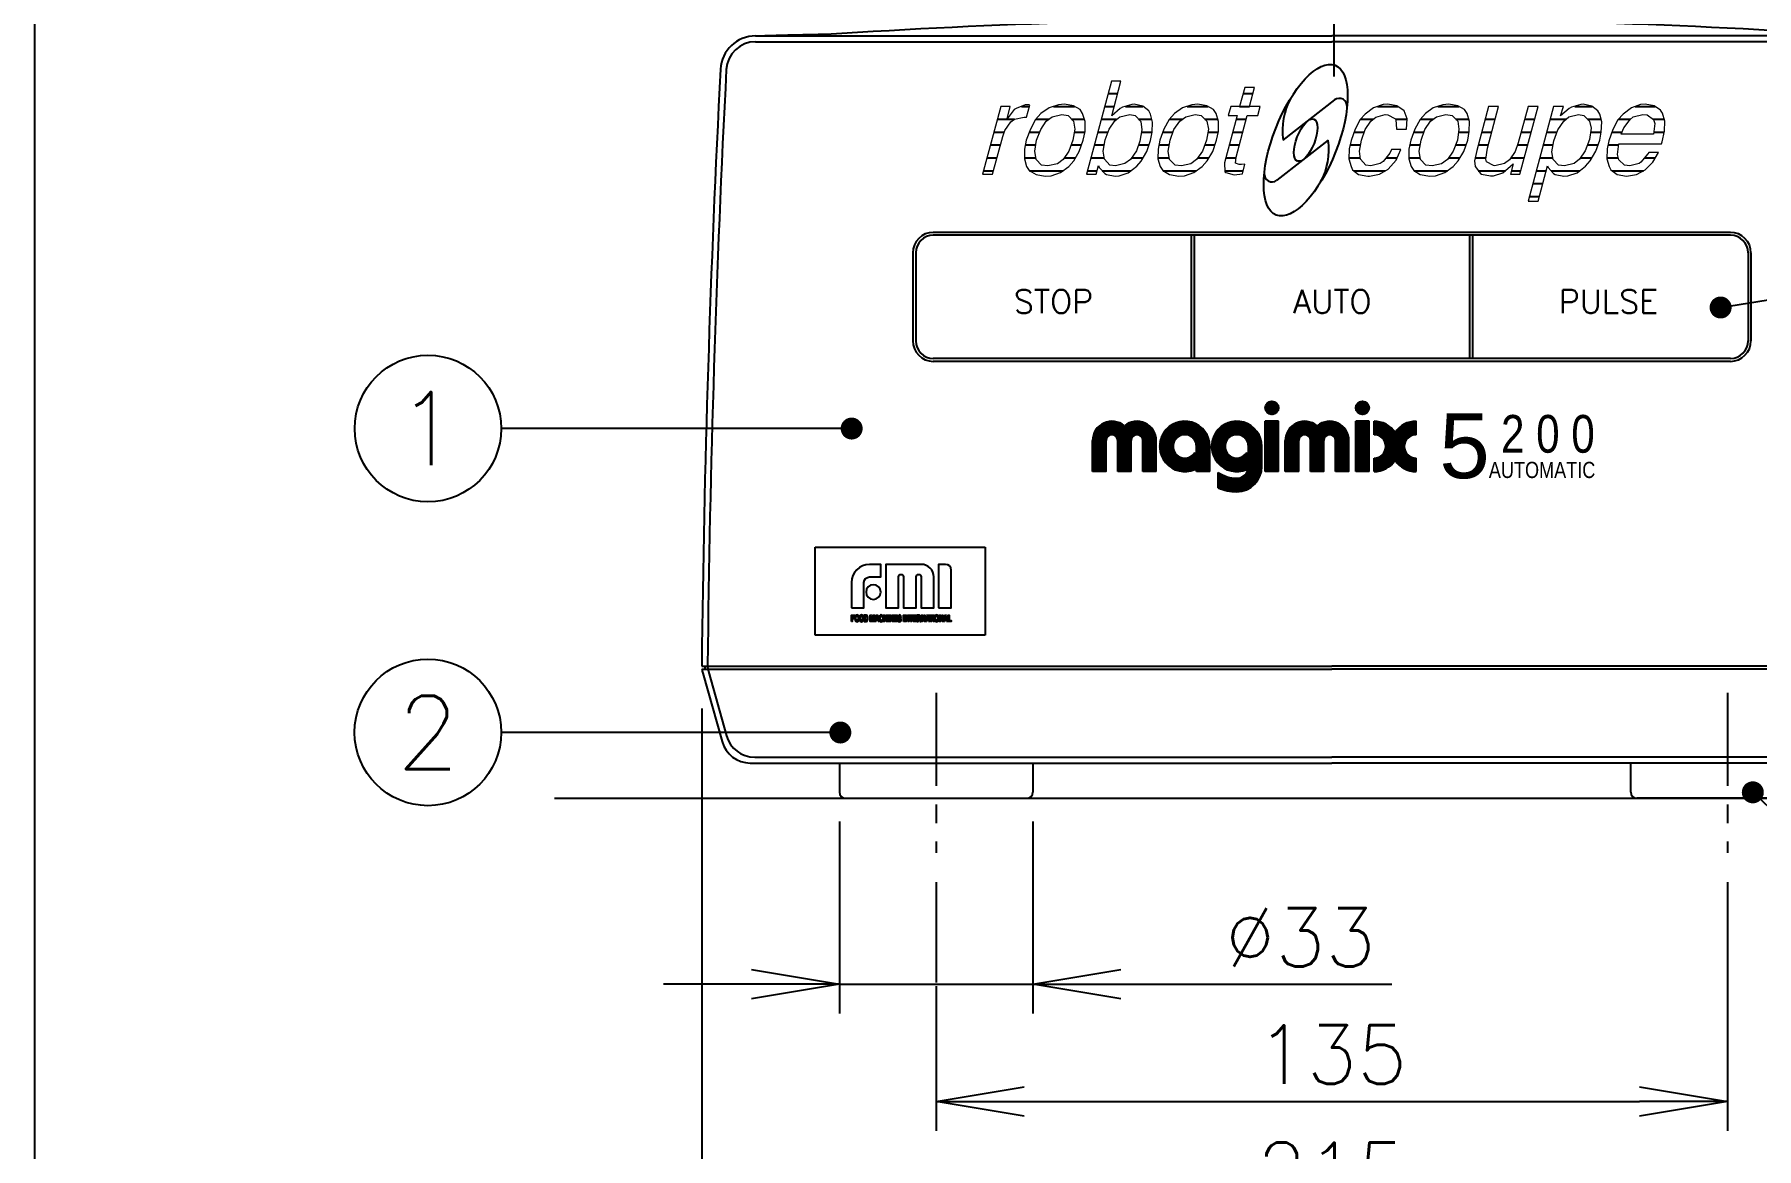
# Model space of a CAD drawing. Extents: x 115 to 2025, y 0 to 1377.
# Drawn here: x 115 to 408.8, y 111.5 to 301.5 of the extents above; entities that cross this region are included whole.
import ezdxf
from ezdxf.enums import TextEntityAlignment as Align

# ---------------------------------------------------------------- set-up
doc = ezdxf.new("R2010")
doc.units = 0
doc.header["$LTSCALE"] = 0.5
doc.header["$MEASUREMENT"] = 0
doc.header["$PDMODE"] = 3
doc.header["$PDSIZE"] = 2.5
doc.linetypes.add('CENTER', pattern=[50.8, 31.75, -6.35, 6.35, -6.35])
doc.layers.get('0').update_dxf_attribs({"linetype": 'CONTINUOUS'})
doc.layers.get('Defpoints').update_dxf_attribs({"linetype": 'CONTINUOUS'})
for name, color, linetype in [('DANMEN', 7, 'CONTINUOUS'), ('SUNPOU', 7, 'CONTINUOUS'), ('WAKU', 7, 'CONTINUOUS')]:
    doc.layers.add(name, color=color, linetype=linetype)
doc.styles.add('BIGFONT', font='romans.shx', dxfattribs={"bigfont": 'bigfont'})
doc.styles.get("Standard").update_dxf_attribs({"font": 'romans.shx', "bigfont": 'extfont.shx'})
doc.styles.add('STYLE1', font='swiss.ttf', dxfattribs={"bigfont": 'bigfont.shx'})
doc.dimstyles.get("Standard").update_dxf_attribs({"dimscale": 5, "dimtxt": 2, "dimasz": 3, "dimexe": 1, "dimexo": 1, "dimgap": 0.6, "dimtad": 3, "dimdec": 0, "dimzin": 0, "dimdsep": 46, "dimtxsty": 'STANDARD', "dimblk": 'OPEN', "dimcen": 1.5, "dimadec": 0, "dimazin": 0, "dimtfac": 1, "dimtdec": 0, "dimtmove": 0, "dimatfit": 0, "dimldrblk": 'OPEN', "dimfxl": 1, "dimtolj": 1, "dimtzin": 0, "dimarcsym": 0})
pattern_1 = [(45, (-4502.06598, 162.26152), (-0.0848528137, 0.0848528137), [])]

# ---------------------------------------------------------------- blocks, each defined once
blk = doc.blocks.new('_OPEN')
at = {"color": 0, "linetype": 'ByBlock'}
for p, q in [((-1, 0.167), (0, 0)), ((0, 0), (-1, -0.167)), ((0, 0), (-1, 0))]:
    blk.add_line(p, q, dxfattribs=at)
blk = doc.blocks.new('*D5')
at = {"layer": 'Defpoints', "color": 0}
for p in [(228.83, 191.55), (443.83, 191.74), (443.83, 99.52)]:
    blk.add_point(p, dxfattribs=at)
at = {"layer": 'SUNPOU', "color": 0, "lineweight": -2}
for p, q in [((228.83, 186.55), (228.83, 94.52)), ((443.83, 186.74), (443.83, 94.52)), ((243.83, 99.52), (428.83, 99.52))]:
    blk.add_line(p, q, dxfattribs=at)
at = {"layer": 'SUNPOU', "color": 0, "lineweight": -2, "xscale": 15, "yscale": 15, "zscale": 15, "rotation": 180}
blk.add_blockref('_OPEN', (228.83, 99.52), dxfattribs=at)
at = {"layer": 'SUNPOU', "color": 0, "lineweight": -2, "xscale": 15, "yscale": 15, "zscale": 15}
blk.add_blockref('_OPEN', (443.83, 99.52), dxfattribs=at)
at = {"layer": 'SUNPOU', "color": 0, "insert": (336.33, 107.52), "char_height": 10, "attachment_point": 5}
blk.add_mtext('\\A1;215', dxfattribs=at)
blk = doc.blocks.new('*D4')
at = {"layer": 'Defpoints', "color": 0}
for p in [(268.83, 161.93), (403.83, 161.93), (403.83, 119.52)]:
    blk.add_point(p, dxfattribs=at)
at = {"layer": 'SUNPOU', "color": 0, "lineweight": -2}
for p, q in [((268.83, 156.93), (268.83, 139.83)), ((403.83, 156.93), (403.83, 114.52)), ((268.83, 139.2), (268.83, 114.52)), ((283.83, 119.52), (388.83, 119.52))]:
    blk.add_line(p, q, dxfattribs=at)
at = {"layer": 'SUNPOU', "color": 0, "lineweight": -2, "xscale": 15, "yscale": 15, "zscale": 15, "rotation": 180}
blk.add_blockref('_OPEN', (268.83, 119.52), dxfattribs=at)
at = {"layer": 'SUNPOU', "color": 0, "lineweight": -2, "xscale": 15, "yscale": 15, "zscale": 15}
blk.add_blockref('_OPEN', (403.83, 119.52), dxfattribs=at)
at = {"layer": 'SUNPOU', "color": 0, "insert": (336.33, 127.52), "char_height": 10, "attachment_point": 5}
blk.add_mtext('\\A1;135', dxfattribs=at)
blk = doc.blocks.new('*D3')
at = {"layer": 'Defpoints', "color": 0}
for p in [(252.33, 172.25), (285.33, 172.25), (285.33, 139.52)]:
    blk.add_point(p, dxfattribs=at)
at = {"layer": 'SUNPOU', "color": 0, "lineweight": -2}
for p, q in [((252.33, 167.25), (252.33, 134.52)), ((285.33, 167.25), (285.33, 134.52)), ((237.33, 139.52), (222.33, 139.52)), ((252.33, 139.52), (285.33, 139.52)), ((300.33, 139.52), (346.57, 139.52))]:
    blk.add_line(p, q, dxfattribs=at)
at = {"layer": 'SUNPOU', "color": 0, "lineweight": -2, "xscale": 15, "yscale": 15, "zscale": 15}
blk.add_blockref('_OPEN', (252.33, 139.52), dxfattribs=at)
at = {"layer": 'SUNPOU', "color": 0, "lineweight": -2, "xscale": 15, "yscale": 15, "zscale": 15, "rotation": 180}
blk.add_blockref('_OPEN', (285.33, 139.52), dxfattribs=at)
at = {"layer": 'SUNPOU', "color": 0, "insert": (330.95, 147.52), "char_height": 10, "attachment_point": 5}
blk.add_mtext('\\A1;%%C33', dxfattribs=at)

msp = doc.modelspace()

# ---------------------------------------------------------------- hatches: boundary and pattern name
h = msp.add_hatch()
h.set_pattern_fill('ANSI31', color=2, scale=0.96, style=0)
h.set_pattern_definition(pattern_1)
h.paths.add_polyline_path([(327.25, 237.82, 1), (324.96, 237.82, 1)])
h = msp.add_hatch()
h.set_pattern_fill('ANSI31', color=2, scale=0.96, style=0)
h.set_pattern_definition(pattern_1)
h.paths.add_polyline_path([(342.68, 237.82, 1), (340.4, 237.82, 1)])
h = msp.add_hatch()
h.set_pattern_fill('ANSI31', color=2, scale=0.96, style=0)
h.set_pattern_definition(pattern_1)
h.paths.add_polyline_path([(304.09, 232.24), (304.09, 226.95), (306.38, 226.95), (306.38, 232.24, 0.641408), (300.95, 234.73, 0.641408), (295.52, 232.24), (295.52, 226.95), (297.8, 226.95), (297.8, 232.24, -1), (299.8, 232.24), (299.8, 226.95), (302.09, 226.95), (302.09, 232.24, -1)])
h = msp.add_hatch()
h.set_pattern_fill('ANSI31', color=2, scale=0.96, style=0)
h.set_pattern_definition(pattern_1)
h.paths.add_polyline_path([(313.24, 231.24), (313.24, 226.95), (315.53, 226.95), (315.53, 231.24, 3.353267), (312.95, 227.31), (312.95, 230.21, -7.347209)])
h = msp.add_hatch()
h.set_pattern_fill('ANSI31', color=2, scale=0.96, style=0)
h.set_pattern_definition(pattern_1)
h.paths.add_polyline_path([(321.82, 227.31), (321.82, 230.21, -7.347209), (322.1, 231.24), (322.1, 227.81, -0.414214), (320.1, 225.81, -0.155597), (316.96, 226.81), (316.96, 224.19, 0.10529), (320.1, 223.52, 0.210473), (323.26, 224.92), (323.26, 234.14, 1.944141)])
h.paths.add_polyline_path([(323.26, 224.92, 0.187403), (324.39, 227.81), (324.39, 231.24, 0.187403), (323.26, 234.14)])
h = msp.add_hatch()
h.set_pattern_fill('ANSI31', color=2, scale=0.96, style=0)
h.set_pattern_definition(pattern_1)
h.paths.add_polyline_path([(327.25, 235.53), (324.96, 235.53), (324.96, 226.95), (327.25, 226.95)])
h = msp.add_hatch()
h.set_pattern_fill('ANSI31', color=2, scale=0.96, style=0)
h.set_pattern_definition(pattern_1)
h.paths.add_polyline_path([(336.97, 232.24), (336.97, 226.95), (339.25, 226.95), (339.25, 232.24, 0.641408), (333.82, 234.73, 0.641408), (328.39, 232.24), (328.39, 226.95), (330.68, 226.95), (330.68, 232.24, -1), (332.68, 232.24), (332.68, 226.95), (334.96, 226.95), (334.96, 232.24, -1)])
h = msp.add_hatch()
h.set_pattern_fill('ANSI31', color=2, scale=0.96, style=0)
h.set_pattern_definition(pattern_1)
h.paths.add_polyline_path([(342.68, 235.53), (340.4, 235.53), (340.4, 226.95), (342.68, 226.95)])
h = msp.add_hatch()
h.set_pattern_fill('ANSI31', color=2, scale=0.96, style=0)
h.set_pattern_definition(pattern_1)
h.paths.add_polyline_path([(343.54, 229.24), (343.54, 226.95, 0.251381), (347.11, 228.87, 0.251381), (350.69, 226.95), (350.69, 229.24, -1), (350.69, 233.24), (350.69, 235.53, 0.251381), (347.11, 233.61, 0.251381), (343.54, 235.53), (343.54, 233.24, -1)])

# ---------------------------------------------------------------- linework, layer by layer
at = {"color": 2}
for p, q in [((238.02, 301.25), (336.33, 301.25)), ((238.02, 300.25), (336.33, 300.25)), ((434.63, 301.25), (336.33, 301.25)), ((434.63, 300.25), (336.33, 300.25)), ((298.17, 291.43), (299.81, 291.43)), ((321.19, 291.43), (322.87, 291.43)), ((283.41, 289.23), (284.73, 289.23)), ((288.86, 289.23), (292.45, 289.23)), ((297.59, 289.23), (299.23, 289.23)), ((301.15, 289.23), (304.11, 289.23)), ((311.63, 289.23), (315.17, 289.23)), ((320.59, 289.23), (322.28, 289.23)), ((328.02, 283.47), (336.81, 290.32)), ((344.13, 289.23), (347.58, 289.23)), ((354.41, 289.23), (358, 289.23)), ((377.76, 289.23), (380.72, 289.23)), ((388.07, 289.23), (391.49, 289.23)), ((279.27, 287.04), (282.2, 287.04)), ((285.84, 287.04), (288.05, 287.04)), ((291.94, 287.04), (294.1, 287.04)), ((297, 287.04), (299.61, 287.04)), ((303.36, 287.04), (305.62, 287.04)), ((308.63, 287.04), (310.85, 287.04)), ((314.66, 287.04), (316.89, 287.04)), ((320.02, 287.04), (321.7, 287.04)), ((341.21, 287.04), (343.4, 287.04)), ((347.19, 287.04), (349.17, 287.04)), ((351.45, 287.04), (353.6, 287.04)), ((357.48, 287.04), (359.72, 287.04)), ((362.49, 287.04), (364.18, 287.04)), ((369.23, 287.04), (370.92, 287.04)), ((373.55, 287.04), (376.27, 287.04)), ((379.94, 287.04), (382.24, 287.04)), ((385.23, 287.04), (387.28, 287.04)), ((391.12, 287.04), (393.05, 287.04)), ((278.09, 282.65), (279.8, 282.65)), ((278.68, 284.84), (280.44, 284.84)), ((284.03, 282.65), (285.8, 282.65)), ((284.71, 284.84), (286.48, 284.84)), ((291.83, 282.65), (293.6, 282.65)), ((292.37, 284.84), (294.19, 284.84)), ((295.82, 282.65), (297.5, 282.65)), ((296.41, 284.84), (298.14, 284.84)), ((303.36, 282.65), (305.14, 282.65)), ((303.86, 284.84), (305.68, 284.84)), ((306.82, 282.65), (308.57, 282.65)), ((307.45, 284.84), (309.22, 284.84)), ((314.63, 282.65), (316.39, 282.65)), ((315.17, 284.84), (316.99, 284.84)), ((318.83, 282.65), (320.53, 282.65)), ((319.42, 284.84), (321.12, 284.84)), ((335.71, 283.47), (326.92, 276.63)), ((339.42, 282.65), (341.21, 282.65)), ((340.1, 284.84), (341.86, 284.84)), ((349.61, 282.65), (351.39, 282.65)), ((350.28, 284.84), (352.05, 284.84)), ((357.42, 282.65), (359.21, 282.65)), ((357.94, 284.84), (359.75, 284.84)), ((361.3, 282.65), (363.01, 282.65)), ((361.89, 284.84), (363.59, 284.84)), ((368, 282.65), (369.74, 282.65)), ((368.63, 284.84), (370.33, 284.84)), ((372.38, 282.65), (374.08, 282.65)), ((372.96, 284.84), (374.74, 284.84)), ((379.9, 282.65), (381.73, 282.65)), ((380.44, 284.84), (382.29, 284.84)), ((383.43, 282.65), (385.23, 282.65)), ((384.09, 284.84), (385.82, 284.84)), ((391.23, 284.84), (393.04, 284.84)), ((277.5, 280.45), (279.2, 280.45)), ((283.9, 280.45), (285.81, 280.45)), ((290.7, 280.45), (292.6, 280.45)), ((295.23, 280.45), (297.49, 280.45)), ((302.17, 280.45), (304.12, 280.45)), ((306.63, 280.45), (308.6, 280.45)), ((313.44, 280.45), (315.35, 280.45)), ((318.24, 280.45), (319.97, 280.45)), ((339.2, 280.45), (341.19, 280.45)), ((345.57, 280.45), (347.48, 280.45)), ((349.45, 280.45), (351.42, 280.45)), ((356.25, 280.45), (358.17, 280.45)), ((360.76, 280.45), (362.63, 280.45)), ((366.88, 280.45), (369.15, 280.45)), ((371.79, 280.45), (374.02, 280.45)), ((378.73, 280.45), (380.69, 280.45)), ((383.24, 280.45), (385.18, 280.45)), ((389.68, 280.45), (391.51, 280.45)), ((276.91, 278.26), (278.6, 278.26)), ((284.75, 278.26), (290.48, 278.26)), ((294.64, 278.26), (296.27, 278.26)), ((297.17, 278.26), (302.06, 278.26)), ((307.54, 278.26), (313.2, 278.26)), ((318.08, 278.26), (321.19, 278.26)), ((340.07, 278.26), (345.45, 278.26)), ((350.36, 278.26), (356.03, 278.26)), ((361.31, 278.26), (365.93, 278.26)), ((366.94, 278.26), (368.56, 278.26)), ((371.2, 278.26), (372.9, 278.26)), ((373.74, 278.26), (378.65, 278.26)), ((384.12, 278.26), (389.49, 278.26)), ((370.02, 273.87), (371.71, 273.87)), ((370.61, 276.06), (372.3, 276.06)), ((404.33, 267.75), (268.33, 267.75)), ((404.33, 267.25), (268.33, 267.25)), ((312.33, 267.25), (312.33, 246.25)), ((312.83, 267.25), (312.83, 246.25)), ((359.83, 267.25), (359.83, 246.25)), ((360.33, 267.25), (360.33, 246.25)), ((264.83, 264.25), (264.83, 249.25)), ((265.33, 264.25), (265.33, 249.25)), ((407.33, 264.25), (407.33, 249.25)), ((407.83, 264.25), (407.83, 249.25)), ((404.33, 246.25), (268.33, 246.25)), ((404.33, 245.75), (268.33, 245.75)), ((324.96, 226.95), (324.96, 235.53)), ((327.25, 235.53), (324.96, 235.53)), ((327.25, 226.95), (327.25, 235.53)), ((340.4, 226.95), (340.4, 235.53)), ((342.68, 235.53), (340.4, 235.53)), ((342.68, 226.95), (342.68, 235.53)), ((343.54, 233.24), (343.54, 235.53)), ((350.69, 233.24), (350.69, 235.53)), ((295.52, 226.95), (295.52, 232.24)), ((297.8, 226.95), (297.8, 232.24)), ((299.8, 226.95), (299.8, 232.24)), ((302.09, 226.95), (302.09, 232.24)), ((304.09, 226.95), (304.09, 232.24)), ((306.38, 226.95), (306.38, 232.24)), ((328.39, 226.95), (328.39, 232.24)), ((330.68, 226.95), (330.68, 232.24)), ((332.68, 226.95), (332.68, 232.24)), ((334.96, 226.95), (334.96, 232.24)), ((336.97, 226.95), (336.97, 232.24)), ((339.25, 226.95), (339.25, 232.24)), ((312.95, 227.31), (312.95, 230.21)), ((313.24, 226.95), (313.24, 231.24)), ((315.53, 226.95), (315.53, 231.24)), ((321.82, 227.31), (321.82, 230.21)), ((322.1, 227.81), (322.1, 231.24)), ((324.39, 227.81), (324.39, 231.24)), ((343.54, 226.95), (343.54, 229.24)), ((350.69, 226.95), (350.69, 229.24)), ((297.8, 226.95), (295.52, 226.95)), ((302.09, 226.95), (299.8, 226.95)), ((306.38, 226.95), (304.09, 226.95)), ((315.53, 226.95), (313.24, 226.95)), ((316.96, 224.19), (316.96, 226.81)), ((327.25, 226.95), (324.96, 226.95)), ((330.68, 226.95), (328.39, 226.95)), ((334.96, 226.95), (332.68, 226.95)), ((339.25, 226.95), (336.97, 226.95)), ((342.68, 226.95), (340.4, 226.95)), ((248.2, 214.08), (277.2, 214.08)), ((248.2, 199.08), (248.2, 214.08)), ((277.2, 214.08), (277.2, 199.08)), ((277.2, 199.08), (248.2, 199.08)), ((228.83, 193.75), (336.33, 193.75)), ((228.88, 193.25), (336.33, 193.25)), ((229.01, 192.59), (232.3, 180.9)), ((229.98, 192.86), (233.06, 181.9)), ((443.83, 193.75), (336.33, 193.75)), ((443.78, 193.25), (336.33, 193.25)), ((237.12, 177.25), (336.33, 177.25)), ((237.87, 178.25), (336.33, 178.25)), ((252.33, 177.25), (252.33, 172.25)), ((285.33, 177.25), (285.33, 172.25)), ((434.78, 178.25), (336.33, 178.25)), ((435.54, 177.25), (336.33, 177.25)), ((387.33, 172.25), (387.33, 177.25)), ((253.33, 171.25), (284.33, 171.25)), ((419.33, 171.25), (388.33, 171.25))]:
    msp.add_line(p, q, dxfattribs=at)
at = {"color": 2, "lineweight": 0}
for points in [[(300.35, 293.52), (298.74, 293.52), (294.49, 277.67), (296.11, 277.67), (296.51, 279.16), (296.65, 278.82), (297.59, 277.81), (297.86, 277.61), (299.34, 277.34), (300.02, 277.4), (301.57, 277.88), (303.05, 279.02), (303.79, 279.9), (304.74, 281.52), (305.41, 283.41), (305.68, 284.82), (305.75, 286.51), (305.41, 287.93), (305.08, 288.46), (304.06, 289.27), (302.58, 289.61), (302.18, 289.54), (300.62, 289.07), (300.22, 288.87), (298.8, 287.59)], [(320.18, 287.66), (318.02, 279.63), (318.09, 278.08), (318.23, 277.94), (319.64, 277.54), (321.06, 277.74), (321.46, 279.36), (320.92, 279.29), (320.52, 279.29), (319.91, 279.56), (319.98, 280.57), (321.87, 287.66), (323.69, 287.66), (324.09, 289.21), (322.27, 289.21), (323.15, 292.44), (321.46, 292.44), (320.59, 289.21), (319.1, 289.21), (318.63, 287.66)], [(284.64, 289.48), (284.03, 289.48), (282.48, 288.87), (282.15, 288.67), (280.93, 287.12), (281.47, 289.21), (279.85, 289.21), (276.75, 277.67), (278.44, 277.67), (280.19, 284.08), (280.53, 285.09), (281.54, 286.58), (282.21, 287.05), (283.83, 287.39), (284.24, 287.39), (284.78, 289.41)], [(290.71, 289.61), (289.7, 289.48), (288.08, 289), (286.66, 287.99), (285.79, 286.98), (284.91, 285.36), (284.17, 283.47), (283.9, 281.92), (283.9, 280.3), (284.24, 278.96), (284.71, 278.28), (285.86, 277.61), (287.41, 277.34), (288.42, 277.4), (290.04, 277.94), (291.45, 278.96), (292.33, 279.97), (293.21, 281.52), (293.88, 283.47), (294.22, 284.96), (294.22, 286.64), (293.81, 287.99), (293.41, 288.67), (292.26, 289.34)], [(313.44, 289.61), (312.43, 289.48), (310.87, 289), (309.46, 287.99), (308.58, 286.98), (307.64, 285.36), (306.96, 283.47), (306.69, 281.92), (306.63, 280.3), (307.03, 278.96), (307.5, 278.28), (308.65, 277.61), (310.2, 277.34), (311.21, 277.4), (312.76, 277.94), (314.18, 278.96), (315.06, 279.97), (316, 281.52), (316.67, 283.47), (317.01, 284.96), (317.01, 286.64), (316.61, 287.99), (316.13, 288.67), (314.99, 289.34)], [(347.43, 289.34), (345.87, 289.61), (345.07, 289.54), (343.45, 289), (342.03, 287.93), (341.15, 286.98), (340.28, 285.36), (339.6, 283.41), (339.27, 281.99), (339.2, 280.3), (339.6, 278.96), (339.87, 278.42), (340.88, 277.61), (342.44, 277.34), (342.77, 277.34), (344.46, 277.67), (345.94, 278.55), (347.29, 280.04), (348.1, 281.86), (346.48, 281.86), (346.21, 281.25), (345.07, 279.83), (344.59, 279.5), (342.98, 279.09), (342.1, 279.23), (341.22, 280.24), (341.02, 281.59), (341.36, 283.47), (342.03, 285.3), (342.98, 286.71), (343.85, 287.39), (345.4, 287.86), (345.87, 287.79), (347.09, 287.18), (347.22, 286.98), (347.36, 285.36), (349.04, 285.36), (349.18, 287.12), (348.64, 288.46)], [(356.26, 289.61), (355.25, 289.48), (353.63, 289), (352.28, 287.99), (351.4, 286.98), (350.46, 285.36), (349.79, 283.47), (349.45, 281.92), (349.45, 280.3), (349.85, 278.96), (350.33, 278.28), (351.4, 277.61), (353.02, 277.34), (354.03, 277.4), (355.59, 277.94), (357, 278.96), (357.88, 279.97), (358.82, 281.52), (359.5, 283.47), (359.77, 284.96), (359.83, 286.64), (359.43, 287.99), (358.96, 288.67), (357.81, 289.34)], [(363.07, 289.21), (361.05, 281.72), (360.64, 279.97), (360.78, 278.96), (361.66, 277.81), (361.86, 277.67), (363.41, 277.4), (363.88, 277.4), (365.5, 277.88), (367.25, 279.43), (366.78, 277.67), (368.4, 277.67), (371.5, 289.21), (369.82, 289.21), (368.13, 283), (367.59, 281.52), (366.65, 280.1), (365.77, 279.5), (364.15, 279.09), (363.88, 279.16), (362.73, 279.77), (362.6, 280.24), (362.87, 282.13), (364.76, 289.21)], [(375.82, 289.21), (374.13, 289.21), (369.82, 273.09), (371.5, 273.09), (373.12, 279.09), (373.25, 278.82), (374.13, 277.81), (374.4, 277.61), (375.88, 277.34), (376.56, 277.4), (378.18, 277.88), (379.59, 279.02), (380.4, 279.97), (381.35, 281.59), (382.02, 283.47), (382.29, 284.82), (382.36, 286.58), (382.02, 287.93), (381.68, 288.46), (380.67, 289.27), (379.19, 289.61), (378.78, 289.54), (377.23, 289.07), (376.83, 288.87), (375.35, 287.59)], [(393.08, 285.03), (393.15, 286.71), (392.74, 288.06), (392.41, 288.6), (391.33, 289.34), (389.78, 289.61), (388.97, 289.54), (387.42, 289), (386, 287.93), (385.12, 286.91), (384.25, 285.3), (383.57, 283.34), (383.3, 281.99), (383.24, 280.3), (383.64, 278.96), (383.91, 278.42), (384.99, 277.61), (386.61, 277.34), (388.29, 277.61), (389.78, 278.42), (391.06, 279.7), (392.07, 281.38), (390.38, 281.38), (390.25, 281.11), (389.03, 279.7), (388.77, 279.5), (387.15, 279.09), (386.27, 279.23), (385.26, 280.1), (385.06, 281.05), (385.26, 282.87), (392.54, 282.87), (392.68, 283.2)], [(287.88, 279.09), (286.8, 279.23), (285.86, 280.17), (285.65, 281.59), (285.92, 283.47), (286.66, 285.3), (287.61, 286.71), (288.62, 287.45), (290.24, 287.86), (291.32, 287.66), (292.26, 286.71), (292.46, 285.36), (292.13, 283.47), (291.45, 281.59), (290.51, 280.17), (289.5, 279.43)], [(300.15, 287.45), (301.84, 287.86), (302.78, 287.66), (303.73, 286.64), (303.93, 285.23), (303.59, 283.27), (302.98, 281.65), (301.97, 280.17), (301.03, 279.5), (299.41, 279.09), (298.47, 279.23), (297.52, 280.24), (297.32, 281.59), (297.66, 283.54), (298.33, 285.36), (299.28, 286.78)], [(310.67, 279.09), (309.59, 279.23), (308.65, 280.17), (308.38, 281.59), (308.72, 283.47), (309.39, 285.3), (310.4, 286.71), (311.41, 287.45), (313.03, 287.86), (314.04, 287.66), (314.99, 286.71), (315.26, 285.36), (314.92, 283.47), (314.25, 281.59), (313.24, 280.17), (312.29, 279.43)], [(353.43, 279.09), (352.35, 279.23), (351.47, 280.17), (351.2, 281.59), (351.54, 283.47), (352.21, 285.3), (353.16, 286.71), (354.17, 287.45), (355.79, 287.86), (356.87, 287.66), (357.81, 286.71), (358.01, 285.36), (357.74, 283.47), (357, 281.59), (356.06, 280.17), (355.05, 279.43)], [(376.76, 287.45), (378.38, 287.86), (379.32, 287.66), (380.27, 286.71), (380.54, 285.5), (380.27, 283.61), (379.53, 281.65), (378.58, 280.24), (377.64, 279.5), (376.02, 279.09), (375.01, 279.23), (374.06, 280.17), (373.86, 281.45), (374.2, 283.34), (374.87, 285.23), (375.88, 286.71)], [(385.66, 284.49), (386.14, 285.56), (387.21, 286.98), (387.75, 287.45), (389.37, 287.86), (390.11, 287.79), (391.19, 286.98), (391.4, 286.31), (391.19, 284.49)]]:
    msp.add_lwpolyline(points, close=True, dxfattribs=at)
at = {"color": 2}
for points in [[(254.37, 201.37), (254.37, 202.47), (254.89, 202.47), (254.89, 202.28), (254.52, 202.28), (254.52, 202.03), (254.84, 202.03), (254.84, 201.83), (254.52, 201.83), (254.52, 201.37), (254.37, 201.37)], [(258.15, 201.37), (258.15, 202.29), (258.15, 202.29), (258.01, 201.37), (257.86, 201.37), (257.73, 202.29), (257.73, 202.29), (257.73, 201.37), (257.59, 201.37), (257.59, 202.47), (257.81, 202.47), (257.94, 201.61), (257.94, 201.61), (258.07, 202.47), (258.29, 202.47), (258.29, 201.37), (258.15, 201.37)], [(258.91, 201.37), (258.87, 201.6), (258.6, 201.6), (258.54, 201.37), (258.38, 201.37), (258.64, 202.47), (258.82, 202.47), (259.08, 201.37), (258.91, 201.37)], [(258.64, 201.79), (258.82, 201.79), (258.73, 202.22), (258.73, 202.22), (258.64, 201.79)], [(260.3, 201.37), (260.3, 201.86), (260.02, 201.86), (260.02, 201.37), (259.87, 201.37), (259.87, 202.47), (260.02, 202.47), (260.02, 202.05), (260.3, 202.05), (260.3, 202.47), (260.46, 202.47), (260.46, 201.37), (260.3, 201.37)], [(260.59, 201.37), (260.59, 202.47), (260.75, 202.47), (260.75, 201.37), (260.59, 201.37)], [(261.33, 201.37), (261.03, 202.15), (261.03, 202.15), (261.03, 201.37), (260.88, 201.37), (260.88, 202.47), (261.04, 202.47), (261.33, 201.71), (261.34, 201.71), (261.34, 202.47), (261.48, 202.47), (261.48, 201.37), (261.33, 201.37)], [(261.63, 201.37), (261.63, 202.47), (262.16, 202.47), (262.16, 202.28), (261.78, 202.28), (261.78, 202.04), (262.13, 202.04), (262.13, 201.85), (261.78, 201.85), (261.78, 201.57), (262.18, 201.57), (262.18, 201.37), (261.63, 201.37)], [(263.26, 201.37), (263.26, 202.47), (263.41, 202.47), (263.41, 201.37), (263.26, 201.37)], [(263.99, 201.37), (263.69, 202.15), (263.69, 202.15), (263.69, 201.37), (263.54, 201.37), (263.54, 202.47), (263.7, 202.47), (263.99, 201.71), (264, 201.71), (264, 202.47), (264.14, 202.47), (264.14, 201.37), (263.99, 201.37)], [(264.44, 201.37), (264.44, 202.28), (264.22, 202.28), (264.22, 202.47), (264.82, 202.47), (264.82, 202.28), (264.6, 202.28), (264.6, 201.37), (264.44, 201.37)], [(264.91, 201.37), (264.91, 202.47), (265.45, 202.47), (265.45, 202.28), (265.06, 202.28), (265.06, 202.04), (265.41, 202.04), (265.41, 201.85), (265.06, 201.85), (265.06, 201.57), (265.46, 201.57), (265.46, 201.37), (264.91, 201.37)], [(266.76, 201.37), (266.46, 202.15), (266.46, 202.15), (266.46, 201.37), (266.32, 201.37), (266.32, 202.47), (266.48, 202.47), (266.77, 201.71), (266.77, 201.71), (266.77, 202.47), (266.91, 202.47), (266.91, 201.37), (266.76, 201.37)], [(267.53, 201.37), (267.48, 201.6), (267.21, 201.6), (267.16, 201.37), (267, 201.37), (267.26, 202.47), (267.44, 202.47), (267.7, 201.37), (267.53, 201.37)], [(267.25, 201.79), (267.44, 201.79), (267.35, 202.22), (267.35, 202.22), (267.25, 201.79)], [(267.86, 201.37), (267.86, 202.28), (267.64, 202.28), (267.64, 202.47), (268.23, 202.47), (268.23, 202.28), (268.01, 202.28), (268.01, 201.37), (267.86, 201.37)], [(268.31, 201.37), (268.31, 202.47), (268.47, 202.47), (268.47, 201.37), (268.31, 201.37)], [(269.84, 201.37), (269.54, 202.15), (269.54, 202.15), (269.54, 201.37), (269.39, 201.37), (269.39, 202.47), (269.55, 202.47), (269.84, 201.71), (269.85, 201.71), (269.85, 202.47), (269.99, 202.47), (269.99, 201.37), (269.84, 201.37)], [(270.61, 201.37), (270.56, 201.6), (270.29, 201.6), (270.24, 201.37), (270.08, 201.37), (270.34, 202.47), (270.52, 202.47), (270.77, 201.37), (270.61, 201.37)], [(270.33, 201.79), (270.52, 201.79), (270.43, 202.22), (270.43, 202.22), (270.33, 201.79)], [(270.87, 201.37), (270.87, 202.47), (271.02, 202.47), (271.02, 201.57), (271.39, 201.57), (271.39, 201.37), (270.87, 201.37)]]:
    msp.add_lwpolyline(points, dxfattribs=at)
for centre in [(326.1, 237.82), (341.54, 237.82)]:
    msp.add_circle(centre, 1.14, dxfattribs=at)
for centre, radius, start, end in [((336.33, -1049.21), 1353.46, 90, 93.65618), ((336.33, -1049.21), 1353.46, 86.34382, 90), ((238.02, 295.25), 6, 90, 177.065), ((238.02, 295.25), 5, 90, 177.065), ((276.64, -1046.26), 1348.02, 91.13172, 91.57468), ((2741.41, 165.63), 2512.74, 177.03611, 179.35451), ((2741.41, 165.63), 2511.74, 177.0361, 179.35451), ((339.26, 285.14), 11.35, 151.1947, 188.4182), ((337.61, 289.28), 1.32, 354.1738, 127.9302), ((324.47, 281.81), 11.35, 331.1947, 8.4182), ((326.11, 277.67), 1.32, 174.1738, 307.9302), ((268.33, 264.25), 3.5, 90, 180), ((404.33, 264.25), 3.5, 0, 90), ((268.33, 264.25), 3, 90, 180), ((404.33, 264.25), 3, 0, 90), ((268.33, 249.25), 3.5, 180, 270), ((268.33, 249.25), 3, 180, 270), ((404.33, 249.25), 3.5, 270, 0), ((404.33, 249.25), 3, 270, 0), ((298.8, 232.24), 3.29, 49.2943, 180), ((303.09, 232.24), 3.29, 0, 130.7057), ((311.24, 231.24), 4.29, 0, 293.5782), ((320.1, 231.24), 4.29, 0, 293.5782), ((331.68, 232.24), 3.29, 49.2943, 180), ((335.96, 232.24), 3.29, 0, 130.7057), ((343.54, 231.24), 4.29, 33.5573, 90), ((350.69, 231.24), 4.29, 90, 146.4427), ((298.8, 232.24), 1, 0, 180), ((303.09, 232.24), 1, 0, 180), ((311.24, 231.24), 2, 0, 328.9973), ((320.1, 231.24), 2, 0, 328.9973), ((331.68, 232.24), 1, 0, 180), ((335.96, 232.24), 1, 0, 180), ((343.54, 231.24), 2, 270, 90), ((350.69, 231.24), 2, 90, 270), ((320.1, 231.24), 5.43, 234.6235, 270), ((320.1, 227.81), 2, 270, 0), ((320.1, 227.81), 4.29, 270, 0), ((343.54, 231.24), 4.29, 270, 326.4427), ((350.69, 231.24), 4.29, 213.5573, 270), ((320.1, 231.24), 7.72, 245.9579, 270), ((233.83, 193.94), 5, 180, 182.1748), ((233.83, 193.94), 5, 180, 182.1748), ((233.83, 193.94), 4, 180, 195.7086), ((233.83, 193.94), 5, 187.9292, 195.7086), ((233.83, 193.94), 5, 187.9292, 195.7086), ((233.83, 193.94), 4.5, 182.4166, 188.8169), ((237.12, 182.25), 5, 195.7086, 270), ((237.87, 183.25), 5, 195.7086, 270), ((253.33, 172.25), 1, 180, 270), ((284.33, 172.25), 1, 270, 0), ((388.33, 172.25), 1, 180, 270)]:
    msp.add_arc(centre, radius, start, end, dxfattribs=at)
for major_axis in [(-5.02, -12.77), (-1.4, -3.57)]:
    msp.add_ellipse((331.86, 283.47), major_axis=major_axis, ratio=0.400039, dxfattribs=at)
for points, knots in [([(254.37, 203.71), (254.37, 203.71), (254.37, 208.03), (254.37, 208.03), (254.37, 209.74), (255.76, 211.12), (257.46, 211.12), (257.46, 211.12), (259.39, 211.12), (259.39, 211.12), (259.39, 211.12), (259.39, 208.99), (259.39, 208.99), (259.39, 208.99), (257.46, 208.99), (257.46, 208.99), (256.93, 208.99), (256.5, 208.56), (256.5, 208.03), (256.5, 208.03), (256.5, 203.71), (256.5, 203.71), (256.5, 203.71), (254.37, 203.71), (254.37, 203.71)], [0, 0, 0, 0, 1, 1, 1, 2, 2, 2, 3, 3, 3, 4, 4, 4, 5, 5, 5, 6, 6, 6, 7, 7, 7, 8, 8, 8, 8]), ([(268.4, 203.71), (268.4, 203.71), (266.25, 203.71), (266.25, 203.71), (266.25, 203.71), (266.25, 208.99), (266.25, 208.99), (266.25, 209.22), (266.06, 209.41), (265.83, 209.41), (265.6, 209.41), (265.42, 209.22), (265.42, 208.99), (265.42, 208.99), (265.42, 203.71), (265.42, 203.71), (265.42, 203.71), (263.24, 203.71), (263.24, 203.71), (263.24, 203.71), (263.24, 208.99), (263.24, 208.99), (263.24, 209.22), (263.05, 209.41), (262.82, 209.41), (262.59, 209.41), (262.41, 209.22), (262.41, 208.99), (262.41, 208.99), (262.41, 203.71), (262.41, 203.71), (262.41, 203.71), (260.22, 203.71), (260.22, 203.71), (260.22, 203.71), (260.22, 211.12), (260.22, 211.12), (260.22, 211.12), (263.36, 211.12), (263.36, 211.12), (263.36, 211.12), (266.3, 211.12), (266.3, 211.12), (267.47, 211.12), (268.43, 210.17), (268.43, 208.99), (268.43, 208.99), (268.43, 208.8), (268.43, 208.8), (268.43, 208.47), (268.43, 203.71), (268.43, 203.71), (268.43, 203.71), (268.4, 203.71), (268.4, 203.71)], [0, 0, 0, 0, 1, 1, 1, 2, 2, 2, 3, 3, 3, 4, 4, 4, 5, 5, 5, 6, 6, 6, 7, 7, 7, 8, 8, 8, 9, 9, 9, 10, 10, 10, 11, 11, 11, 12, 12, 12, 13, 13, 13, 14, 14, 14, 15, 15, 15, 16, 16, 16, 17, 17, 17, 18, 18, 18, 18]), ([(269.25, 203.71), (269.25, 203.71), (269.25, 211.13), (269.25, 211.13), (269.25, 211.13), (270.43, 211.13), (270.43, 211.13), (270.96, 211.13), (271.39, 210.7), (271.39, 210.16), (271.39, 210.16), (271.39, 203.71), (271.39, 203.71), (271.39, 203.71), (269.25, 203.71), (269.25, 203.71)], [0, 0, 0, 0, 1, 1, 1, 2, 2, 2, 3, 3, 3, 4, 4, 4, 5, 5, 5, 5]), ([(256.86, 206.41), (256.86, 207.1), (257.42, 207.66), (258.11, 207.66), (258.8, 207.66), (259.36, 207.1), (259.36, 206.41), (259.36, 205.72), (258.8, 205.16), (258.11, 205.16), (257.42, 205.16), (256.86, 205.72), (256.86, 206.41)], [0, 0, 0, 0, 1, 1, 1, 2, 2, 2, 3, 3, 3, 4, 4, 4, 4]), ([(254.96, 201.92), (254.96, 202.44), (255.21, 202.5), (255.31, 202.5), (255.4, 202.5), (255.66, 202.44), (255.66, 201.92), (255.66, 201.41), (255.4, 201.35), (255.31, 201.35), (255.21, 201.35), (254.96, 201.41), (254.96, 201.92)], [0, 0, 0, 0, 1, 1, 1, 2, 2, 2, 3, 3, 3, 4, 4, 4, 4]), ([(255.11, 201.92), (255.11, 201.61), (255.23, 201.54), (255.31, 201.54), (255.39, 201.54), (255.51, 201.61), (255.51, 201.92), (255.51, 202.23), (255.39, 202.3), (255.31, 202.3), (255.23, 202.3), (255.11, 202.23), (255.11, 201.92)], [0, 0, 0, 0, 1, 1, 1, 2, 2, 2, 3, 3, 3, 4, 4, 4, 4]), ([(255.75, 201.92), (255.75, 202.44), (256, 202.5), (256.1, 202.5), (256.2, 202.5), (256.45, 202.44), (256.45, 201.92), (256.45, 201.41), (256.2, 201.35), (256.1, 201.35), (256, 201.35), (255.75, 201.41), (255.75, 201.92)], [0, 0, 0, 0, 1, 1, 1, 2, 2, 2, 3, 3, 3, 4, 4, 4, 4]), ([(255.9, 201.92), (255.9, 201.61), (256.02, 201.54), (256.1, 201.54), (256.18, 201.54), (256.3, 201.61), (256.3, 201.92), (256.3, 202.23), (256.18, 202.3), (256.1, 202.3), (256.02, 202.3), (255.9, 202.23), (255.9, 201.92)], [0, 0, 0, 0, 1, 1, 1, 2, 2, 2, 3, 3, 3, 4, 4, 4, 4]), ([(256.57, 201.37), (256.57, 201.37), (256.57, 202.47), (256.57, 202.47), (256.57, 202.47), (256.9, 202.47), (256.9, 202.47), (257.14, 202.47), (257.19, 202.15), (257.19, 201.95), (257.19, 201.71), (257.13, 201.37), (256.89, 201.37), (256.89, 201.37), (256.57, 201.37), (256.57, 201.37)], [0, 0, 0, 0, 1, 1, 1, 2, 2, 2, 3, 3, 3, 4, 4, 4, 5, 5, 5, 5]), ([(256.72, 201.56), (256.72, 201.56), (256.87, 201.56), (256.87, 201.56), (257, 201.56), (257.04, 201.75), (257.04, 201.93), (257.04, 202.25), (256.94, 202.28), (256.87, 202.28), (256.87, 202.28), (256.72, 202.28), (256.72, 202.28), (256.72, 202.28), (256.72, 201.56), (256.72, 201.56)], [0, 0, 0, 0, 1, 1, 1, 2, 2, 2, 3, 3, 3, 4, 4, 4, 5, 5, 5, 5]), ([(259.1, 201.92), (259.1, 202.3), (259.25, 202.5), (259.44, 202.5), (259.66, 202.5), (259.75, 202.27), (259.76, 202.11), (259.76, 202.11), (259.6, 202.11), (259.6, 202.11), (259.59, 202.18), (259.57, 202.3), (259.44, 202.3), (259.37, 202.3), (259.26, 202.23), (259.26, 201.92), (259.26, 201.72), (259.31, 201.54), (259.44, 201.54), (259.52, 201.54), (259.58, 201.61), (259.6, 201.75), (259.6, 201.75), (259.76, 201.75), (259.76, 201.75), (259.72, 201.51), (259.62, 201.35), (259.44, 201.35), (259.24, 201.35), (259.1, 201.54), (259.1, 201.92)], [0, 0, 0, 0, 1, 1, 1, 2, 2, 2, 3, 3, 3, 4, 4, 4, 5, 5, 5, 6, 6, 6, 7, 7, 7, 8, 8, 8, 9, 9, 9, 10, 10, 10, 10]), ([(262.27, 201.71), (262.27, 201.71), (262.41, 201.71), (262.41, 201.71), (262.41, 201.65), (262.44, 201.53), (262.57, 201.53), (262.64, 201.53), (262.72, 201.56), (262.72, 201.68), (262.72, 201.76), (262.67, 201.78), (262.59, 201.81), (262.59, 201.81), (262.51, 201.84), (262.51, 201.84), (262.39, 201.88), (262.28, 201.92), (262.28, 202.16), (262.28, 202.28), (262.32, 202.5), (262.56, 202.5), (262.78, 202.5), (262.84, 202.28), (262.84, 202.14), (262.84, 202.14), (262.7, 202.14), (262.7, 202.14), (262.69, 202.19), (262.68, 202.31), (262.55, 202.31), (262.49, 202.31), (262.42, 202.28), (262.42, 202.18), (262.42, 202.09), (262.47, 202.07), (262.5, 202.06), (262.5, 202.06), (262.68, 202), (262.68, 202), (262.78, 201.96), (262.87, 201.9), (262.87, 201.7), (262.87, 201.37), (262.64, 201.35), (262.58, 201.35), (262.31, 201.35), (262.27, 201.58), (262.27, 201.71)], [0, 0, 0, 0, 1, 1, 1, 2, 2, 2, 3, 3, 3, 4, 4, 4, 5, 5, 5, 6, 6, 6, 7, 7, 7, 8, 8, 8, 9, 9, 9, 10, 10, 10, 11, 11, 11, 12, 12, 12, 13, 13, 13, 14, 14, 14, 15, 15, 15, 16, 16, 16, 16]), ([(266.03, 201.37), (266.02, 201.43), (266.01, 201.48), (266.01, 201.59), (266.01, 201.74), (266.01, 201.8), (265.9, 201.8), (265.9, 201.8), (265.74, 201.8), (265.74, 201.8), (265.74, 201.8), (265.74, 201.37), (265.74, 201.37), (265.74, 201.37), (265.59, 201.37), (265.59, 201.37), (265.59, 201.37), (265.59, 202.47), (265.59, 202.47), (265.59, 202.47), (265.96, 202.47), (265.96, 202.47), (266.15, 202.47), (266.19, 202.25), (266.19, 202.16), (266.19, 202.04), (266.15, 201.93), (266.07, 201.9), (266.13, 201.86), (266.17, 201.83), (266.17, 201.62), (266.17, 201.46), (266.17, 201.42), (266.2, 201.4), (266.2, 201.4), (266.2, 201.37), (266.2, 201.37), (266.2, 201.37), (266.03, 201.37), (266.03, 201.37)], [0, 0, 0, 0, 1, 1, 1, 2, 2, 2, 3, 3, 3, 4, 4, 4, 5, 5, 5, 6, 6, 6, 7, 7, 7, 8, 8, 8, 9, 9, 9, 10, 10, 10, 11, 11, 11, 12, 12, 12, 13, 13, 13, 13]), ([(265.74, 201.99), (265.74, 201.99), (265.92, 201.99), (265.92, 201.99), (266, 201.99), (266.03, 202.03), (266.03, 202.14), (266.03, 202.19), (266.02, 202.28), (265.93, 202.28), (265.93, 202.28), (265.74, 202.28), (265.74, 202.28), (265.74, 202.28), (265.74, 201.99), (265.74, 201.99)], [0, 0, 0, 0, 1, 1, 1, 2, 2, 2, 3, 3, 3, 4, 4, 4, 5, 5, 5, 5]), ([(268.58, 201.92), (268.58, 202.44), (268.83, 202.5), (268.93, 202.5), (269.02, 202.5), (269.28, 202.44), (269.28, 201.92), (269.28, 201.41), (269.02, 201.35), (268.93, 201.35), (268.83, 201.35), (268.58, 201.41), (268.58, 201.92)], [0, 0, 0, 0, 1, 1, 1, 2, 2, 2, 3, 3, 3, 4, 4, 4, 4]), ([(268.73, 201.92), (268.73, 201.61), (268.84, 201.54), (268.93, 201.54), (269.01, 201.54), (269.13, 201.61), (269.13, 201.92), (269.13, 202.23), (269.01, 202.3), (268.93, 202.3), (268.84, 202.3), (268.73, 202.23), (268.73, 201.92)], [0, 0, 0, 0, 1, 1, 1, 2, 2, 2, 3, 3, 3, 4, 4, 4, 4])]:
    msp.add_open_spline(points, degree=3, knots=knots, dxfattribs=at)
at = {"layer": 'DANMEN', "color": 2, "linetype": 'CENTER'}
for p, q in [((336.71, 294.34), (336.71, 607.84)), ((268.83, 189.24), (268.83, 161.93)), ((403.83, 189.24), (403.83, 161.93))]:
    msp.add_line(p, q, dxfattribs=at)
at = {"layer": 'DANMEN', "color": 2}
msp.add_line((203.73, 171.25), (1009.78, 171.25), dxfattribs=at)
at = {"layer": 'SUNPOU'}
for centre in [(182.13, 234.29), (182.12, 182.47)]:
    msp.add_circle(centre, 12.5, dxfattribs=at)
at = {"layer": 'WAKU', "color": 6}
msp.add_line((115, 1376.75), (115, 0), dxfattribs=at)

# ---------------------------------------------------------------- texts
at = {"color": 2}
for s, height, style, p in [('STOP', 4, 'BIGFONT', (282.08, 253.95)), ('AUTO', 4, 'BIGFONT', (329.73, 253.95)), ('PULSE', 4, 'BIGFONT', (375.03, 253.95)), ('5', 11.08, 'STYLE1', (354.66, 225.82))]:
    msp.add_text(s, height=height, dxfattribs=dict(at, style=style)).set_placement(p)
at = {"color": 2, "style": 'STYLE1', "width": 0.8}
for s, height, p in [('2 0 0', 6.432, (365.19, 230.17)), ('AUTOMATIC ', 2.76, (363.11, 225.85))]:
    msp.add_text(s, height=height, dxfattribs=at).set_placement(p)
at = {"layer": 'SUNPOU'}
for s, p in [('1', (182.13, 234.29)), ('2', (182.12, 182.47))]:
    msp.add_text(s, height=12.5, dxfattribs=at).set_placement(p, align=Align.MIDDLE)

# ---------------------------------------------------------------- dimensions: what is measured, and where the dimension line sits
for base, p1, p2, picture, middle in [((443.83, 99.52), (228.83, 191.55), (443.83, 191.74), '*D5', (336.33, 99.52)), ((403.83, 119.52), (268.83, 161.93), (403.83, 161.93), '*D4', (336.33, 119.52))]:
    dim = msp.add_linear_dim(base=base, p1=p1, p2=p2, dimstyle='STANDARD', override={"dimtmove": 0}, dxfattribs=at)
    dim.commit()
    dim.dimension.update_dxf_attribs({"geometry": picture, "text_midpoint": middle, "dimtype": 160})
dim = msp.add_linear_dim(base=(285.33, 139.52), p1=(252.33, 172.25), p2=(285.33, 172.25), text='%%C<>', dimstyle='STANDARD', override={"dimtmove": 0}, dxfattribs=at)
dim.commit()
dim.dimension.update_dxf_attribs({"geometry": '*D3', "text_midpoint": (330.95, 139.52), "dimtype": 160})

# ---------------------------------------------------------------- leaders
for points, override in [([(402.65, 254.93), (542.47, 277.3)], {"dimgap": 1, "dimtad": 0, "dimldrblk": 'DotSmall'}), ([(254.41, 234.29), (194.63, 234.29)], {"dimldrblk": 'DotSmall'}), ([(252.48, 182.45), (194.62, 182.46)], {"dimldrblk": 'DotSmall'}), ([(408.14, 172.25), (461.96, 121.79), (542.32, 120.19)], {"dimldrblk": 'DotSmall'})]:
    msp.add_leader(points, dimstyle='STANDARD', override=override, dxfattribs=at)

doc.saveas('drawing.dxf')
